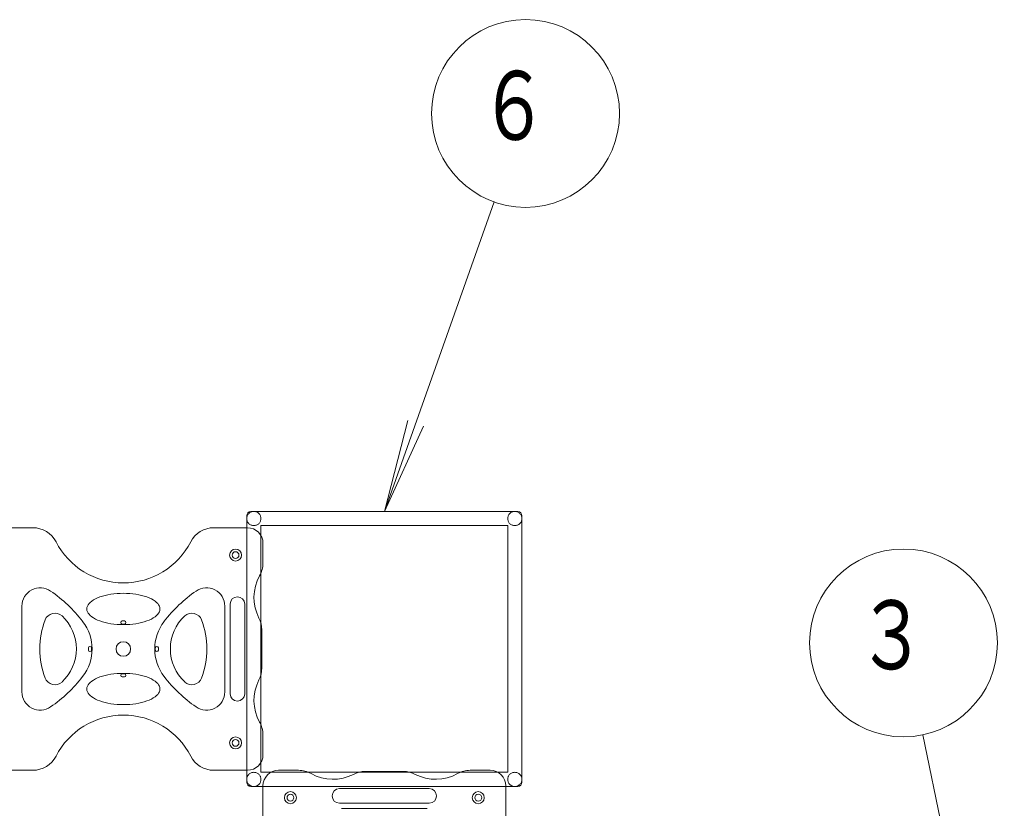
# Model space of a CAD drawing. Units: millimetres on the paper, scale 1:60. Extents: x 0 to 420, y -297 to 594.
# Drawn here: x 222.9 to 254.12, y 511.37 to 536.57 of the extents above; entities that cross this region are included whole.
import ezdxf
from ezdxf.enums import TextEntityAlignment as Align

# ---------------------------------------------------------------- set-up
doc = ezdxf.new("R2010")
doc.units = ezdxf.units.MM
doc.linetypes.add('USER2', pattern=[19.05, 12.7, -6.35])
doc.layers.add('LY_3', color=7, linetype='Continuous', lineweight=9)
doc.styles.add('ＭＳ ゴシック', font='')
doc.styles.get('ＭＳ ゴシック').set_extended_font_data('MS Gothic')

msp = doc.modelspace()

# ---------------------------------------------------------------- linework, layer by layer
at = {"layer": 'LY_3', "lineweight": 18}
for p, q in [((238.051, 530.743), (234.545, 520.856)), ((234.545, 520.856), (235.297, 523.761)), ((234.545, 520.856), (235.79, 523.586)), ((225.318, 518.062), (225.256, 518.028)), ((225.386, 518.095), (225.318, 518.062)), ((225.461, 518.124), (225.386, 518.095)), ((225.542, 518.151), (225.461, 518.124)), ((225.628, 518.174), (225.542, 518.151)), ((225.718, 518.194), (225.628, 518.174)), ((225.812, 518.211), (225.718, 518.194)), ((225.909, 518.224), (225.812, 518.211)), ((226.009, 518.233), (225.909, 518.224)), ((226.11, 518.239), (226.009, 518.233)), ((226.211, 518.241), (226.11, 518.239)), ((226.313, 518.239), (226.211, 518.241)), ((226.414, 518.233), (226.313, 518.239)), ((226.513, 518.224), (226.414, 518.233)), ((226.61, 518.211), (226.513, 518.224)), ((226.704, 518.194), (226.61, 518.211)), ((226.795, 518.174), (226.704, 518.194)), ((226.88, 518.151), (226.795, 518.174)), ((226.961, 518.124), (226.88, 518.151)), ((227.036, 518.095), (226.961, 518.124)), ((227.105, 518.062), (227.036, 518.095)), ((227.167, 518.028), (227.105, 518.062)), ((222.973, 515.091), (222.973, 517.835)), ((225.049, 517.785), (225.045, 517.741)), ((225.045, 517.741), (225.049, 517.697)), ((225.062, 517.828), (225.049, 517.785)), ((225.084, 517.87), (225.062, 517.828)), ((225.115, 517.912), (225.084, 517.87)), ((225.154, 517.952), (225.115, 517.912)), ((225.201, 517.991), (225.154, 517.952)), ((225.256, 518.028), (225.201, 517.991)), ((227.222, 517.991), (227.167, 518.028)), ((227.269, 517.952), (227.222, 517.991)), ((227.308, 517.912), (227.269, 517.952)), ((227.338, 517.87), (227.308, 517.912)), ((227.36, 517.828), (227.338, 517.87)), ((227.374, 517.785), (227.36, 517.828)), ((227.378, 517.741), (227.374, 517.785)), ((227.374, 517.697), (227.378, 517.741)), ((229.45, 515.091), (229.45, 517.835)), ((229.62, 517.896), (229.62, 515.03)), ((230.086, 517.896), (230.086, 515.03)), ((225.049, 517.697), (225.062, 517.654)), ((225.062, 517.654), (225.084, 517.612)), ((225.084, 517.612), (225.115, 517.57)), ((225.115, 517.57), (225.154, 517.53)), ((225.154, 517.53), (225.201, 517.491)), ((225.201, 517.491), (225.256, 517.454)), ((225.256, 517.454), (225.318, 517.42)), ((227.105, 517.42), (227.167, 517.454)), ((227.167, 517.454), (227.222, 517.491)), ((227.222, 517.491), (227.269, 517.53)), ((227.269, 517.53), (227.308, 517.57)), ((227.308, 517.57), (227.338, 517.612)), ((227.338, 517.612), (227.36, 517.654)), ((227.36, 517.654), (227.374, 517.697)), ((225.318, 517.42), (225.386, 517.387)), ((225.386, 517.387), (225.461, 517.358)), ((225.461, 517.358), (225.542, 517.331)), ((225.542, 517.331), (225.628, 517.308)), ((225.628, 517.308), (225.718, 517.288)), ((225.718, 517.288), (225.812, 517.271)), ((225.812, 517.271), (225.909, 517.258)), ((225.909, 517.258), (226.009, 517.249)), ((226.009, 517.249), (226.11, 517.243)), ((226.11, 517.243), (226.211, 517.241)), ((226.245, 517.358), (226.178, 517.358)), ((226.178, 517.258), (226.245, 517.258)), ((226.211, 517.241), (226.313, 517.243)), ((226.313, 517.243), (226.414, 517.249)), ((226.414, 517.249), (226.513, 517.258)), ((226.513, 517.258), (226.61, 517.271)), ((226.61, 517.271), (226.704, 517.288)), ((226.704, 517.288), (226.795, 517.308)), ((226.795, 517.308), (226.88, 517.331)), ((226.88, 517.331), (226.961, 517.358)), ((226.961, 517.358), (227.036, 517.387)), ((227.036, 517.387), (227.105, 517.42)), ((225.095, 516.496), (225.095, 516.43)), ((225.195, 516.43), (225.195, 516.496)), ((227.228, 516.496), (227.228, 516.43)), ((227.328, 516.43), (227.328, 516.496)), ((225.461, 515.568), (225.386, 515.539)), ((225.542, 515.595), (225.461, 515.568)), ((225.628, 515.618), (225.542, 515.595)), ((225.718, 515.638), (225.628, 515.618)), ((225.812, 515.655), (225.718, 515.638)), ((225.909, 515.668), (225.812, 515.655)), ((226.009, 515.678), (225.909, 515.668)), ((226.11, 515.683), (226.009, 515.678)), ((226.211, 515.685), (226.11, 515.683)), ((226.178, 515.669), (226.245, 515.669)), ((226.245, 515.569), (226.178, 515.569)), ((226.313, 515.683), (226.211, 515.685)), ((226.414, 515.678), (226.313, 515.683)), ((226.513, 515.668), (226.414, 515.678)), ((226.61, 515.655), (226.513, 515.668)), ((226.704, 515.638), (226.61, 515.655)), ((226.795, 515.618), (226.704, 515.638)), ((226.88, 515.595), (226.795, 515.618)), ((226.961, 515.568), (226.88, 515.595)), ((227.036, 515.539), (226.961, 515.568)), ((225.062, 515.272), (225.049, 515.229)), ((225.084, 515.315), (225.062, 515.272)), ((225.115, 515.356), (225.084, 515.315)), ((225.154, 515.397), (225.115, 515.356)), ((225.201, 515.435), (225.154, 515.397)), ((225.256, 515.472), (225.201, 515.435)), ((225.318, 515.507), (225.256, 515.472)), ((225.386, 515.539), (225.318, 515.507)), ((227.105, 515.507), (227.036, 515.539)), ((227.167, 515.472), (227.105, 515.507)), ((227.222, 515.435), (227.167, 515.472)), ((227.269, 515.397), (227.222, 515.435)), ((227.308, 515.356), (227.269, 515.397)), ((227.338, 515.315), (227.308, 515.356)), ((227.36, 515.272), (227.338, 515.315)), ((227.374, 515.229), (227.36, 515.272)), ((225.049, 515.229), (225.045, 515.185)), ((225.045, 515.185), (225.049, 515.142)), ((225.049, 515.142), (225.062, 515.098)), ((225.062, 515.098), (225.084, 515.056)), ((225.084, 515.056), (225.115, 515.014)), ((225.115, 515.014), (225.154, 514.974)), ((225.154, 514.974), (225.201, 514.935)), ((225.201, 514.935), (225.256, 514.899)), ((227.167, 514.899), (227.222, 514.935)), ((227.222, 514.935), (227.269, 514.974)), ((227.269, 514.974), (227.308, 515.014)), ((227.308, 515.014), (227.338, 515.056)), ((227.338, 515.056), (227.36, 515.098)), ((227.36, 515.098), (227.374, 515.142)), ((227.378, 515.185), (227.374, 515.229)), ((227.374, 515.142), (227.378, 515.185)), ((225.256, 514.899), (225.318, 514.864)), ((225.318, 514.864), (225.386, 514.832)), ((225.386, 514.832), (225.461, 514.802)), ((225.461, 514.802), (225.542, 514.776)), ((225.542, 514.776), (225.628, 514.752)), ((225.628, 514.752), (225.718, 514.732)), ((225.718, 514.732), (225.812, 514.715)), ((225.812, 514.715), (225.909, 514.702)), ((225.909, 514.702), (226.009, 514.693)), ((226.009, 514.693), (226.11, 514.687)), ((226.11, 514.687), (226.211, 514.685)), ((226.211, 514.685), (226.313, 514.687)), ((226.313, 514.687), (226.414, 514.693)), ((226.414, 514.693), (226.513, 514.702)), ((226.513, 514.702), (226.61, 514.715)), ((226.61, 514.715), (226.704, 514.732)), ((226.704, 514.732), (226.795, 514.752)), ((226.795, 514.752), (226.88, 514.776)), ((226.88, 514.776), (226.961, 514.802)), ((226.961, 514.802), (227.036, 514.832)), ((227.036, 514.832), (227.105, 514.864)), ((227.105, 514.864), (227.167, 514.899)), ((251.737, 513.721), (253.295, 506.273)), ((235.978, 512.005), (233.111, 512.005)), ((235.978, 511.538), (233.111, 511.538)), ((233.172, 511.369), (235.917, 511.369))]:
    msp.add_line(p, q, dxfattribs=at)
at = {"layer": 'LY_3'}
for p, q in [((230.151, 512.203), (230.151, 520.723)), ((230.285, 520.856), (238.805, 520.856)), ((238.938, 520.723), (238.938, 512.203)), ((222.253, 520.338), (223.321, 520.338)), ((230.17, 520.338), (229.102, 520.338)), ((230.605, 520.403), (238.485, 520.403)), ((230.605, 512.523), (230.605, 520.403)), ((238.485, 520.403), (238.485, 512.523)), ((230.67, 519.207), (230.67, 519.838)), ((230.632, 517.07), (230.632, 516.463)), ((230.632, 515.856), (230.632, 516.463)), ((230.67, 513.719), (230.67, 513.088)), ((222.253, 512.588), (223.321, 512.588)), ((230.17, 512.588), (229.102, 512.588)), ((238.485, 512.523), (230.605, 512.523)), ((231.801, 512.588), (231.17, 512.588)), ((233.938, 512.551), (234.545, 512.551)), ((235.152, 512.551), (234.545, 512.551)), ((237.289, 512.588), (237.92, 512.588)), ((238.805, 512.07), (230.285, 512.07)), ((230.67, 512.088), (230.67, 511.02)), ((238.42, 512.088), (238.42, 511.02))]:
    msp.add_line(p, q, dxfattribs=at)
at = {"layer": 'LY_3', "lineweight": 18}
for centre, radius in [((239.054, 533.571), 3), ((229.795, 519.463), 0.192), ((251.123, 516.657), 3), ((229.795, 519.463), 0.108), ((226.211, 516.463), 0.233), ((229.795, 513.463), 0.192), ((229.795, 513.463), 0.108), ((231.545, 511.713), 0.192), ((231.545, 511.713), 0.108), ((237.545, 511.713), 0.192), ((237.545, 511.713), 0.108)]:
    msp.add_circle(centre, radius, dxfattribs=at)
at = {"layer": 'LY_3', "linetype": 'USER2', "lineweight": 18}
for centre in [(230.378, 520.63), (238.711, 520.63), (230.378, 512.296), (238.711, 512.296)]:
    msp.add_circle(centre, 0.227, dxfattribs=at)
at = {"layer": 'LY_3'}
for centre, radius, start, end in [((230.285, 520.723), 0.133, 90, 180), ((238.805, 520.723), 0.133, 0, 90), ((223.321, 519.505), 0.833, 27.2117, 90), ((229.102, 519.505), 0.833, 90, 152.7883), ((230.17, 519.838), 0.5, 0, 90), ((226.211, 520.991), 2.417, 207.2117, 332.7883), ((229.836, 519.207), 0.833, 330.8038, 0), ((231.811, 518.104), 1.429, 150.8038, 207.1929), ((229.799, 517.07), 0.833, 0, 27.1929), ((229.799, 515.856), 0.833, 332.8071, 0), ((231.811, 514.822), 1.429, 152.8071, 209.1962), ((226.211, 511.935), 2.417, 27.2117, 152.7883), ((229.836, 513.719), 0.833, 0, 29.1962), ((230.17, 513.088), 0.5, 270, 0), ((223.321, 513.421), 0.833, 270, 332.7883), ((229.102, 513.421), 0.833, 207.2117, 270), ((231.17, 512.088), 0.5, 90, 180), ((231.801, 511.755), 0.833, 60.8038, 90), ((232.904, 513.729), 1.429, 240.8038, 297.1929), ((233.938, 511.717), 0.833, 90, 117.1929), ((235.152, 511.717), 0.833, 62.8071, 90), ((236.185, 513.729), 1.429, 242.8071, 299.1962), ((237.289, 511.755), 0.833, 90, 119.1962), ((237.92, 512.088), 0.5, 0, 90), ((230.285, 512.203), 0.133, 180, 270), ((238.805, 512.203), 0.133, 270, 0)]:
    msp.add_arc(centre, radius, start, end, dxfattribs=at)
at = {"layer": 'LY_3', "lineweight": 18}
for centre, radius, start, end in [((223.556, 517.835), 0.583, 55.1553, 180), ((228.867, 517.835), 0.583, 0, 124.8447), ((221.223, 514.484), 4.667, 37.8346, 55.1553), ((231.2, 514.484), 4.667, 124.8447, 142.1654), ((229.853, 517.896), 0.233, 0, 180), ((224.025, 517.274), 0.333, 47.0818, 159.4705), ((223.271, 516.463), 1.44, 312.9182, 47.0818), ((229.152, 516.463), 1.44, 132.9182, 227.0818), ((228.398, 517.274), 0.333, 20.5295, 132.9182), ((226.19, 516.463), 2.645, 159.4705, 200.5295), ((223.771, 516.463), 1.44, 322.1654, 37.8346), ((226.178, 517.308), 0.05, 90, 270), ((226.245, 517.308), 0.05, 270, 90), ((228.652, 516.463), 1.44, 142.1654, 217.8346), ((226.233, 516.463), 2.645, 339.4705, 20.5295), ((225.145, 516.496), 0.05, 0, 180), ((227.278, 516.496), 0.05, 0, 180), ((225.145, 516.43), 0.05, 180, 0), ((227.278, 516.43), 0.05, 180, 0), ((221.223, 518.442), 4.667, 304.8447, 322.1654), ((226.178, 515.619), 0.05, 90, 270), ((226.245, 515.619), 0.05, 270, 90), ((231.2, 518.442), 4.667, 217.8346, 235.1553), ((224.025, 515.652), 0.333, 200.5295, 312.9182), ((228.398, 515.652), 0.333, 227.0818, 339.4705), ((223.556, 515.091), 0.583, 180, 304.8447), ((228.867, 515.091), 0.583, 235.1553, 0), ((229.853, 515.03), 0.233, 180, 0), ((233.111, 511.771), 0.233, 90, 270), ((235.978, 511.771), 0.233, 270, 90)]:
    msp.add_arc(centre, radius, start, end, dxfattribs=at)

# ---------------------------------------------------------------- texts
at = {"layer": 'LY_3', "style": 'ＭＳ ゴシック', "width": 0.75}
for s, p in [('６', (237.554, 532.071)), ('３', (249.623, 515.157))]:
    msp.add_text(s, height=2.199, dxfattribs=at).set_placement(p, align=Align.BOTTOM_LEFT)

doc.saveas('drawing.dxf')
